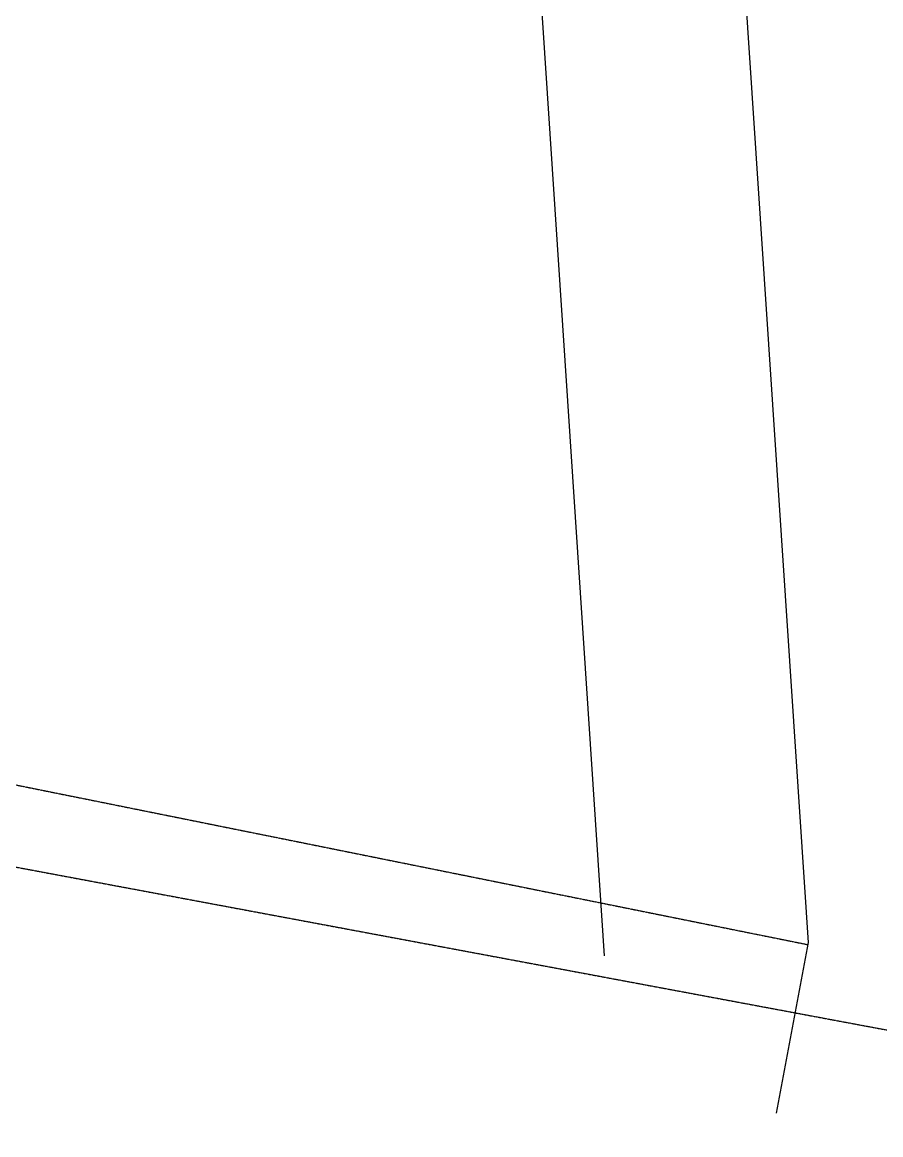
# Model space of a CAD drawing. Header units: inches. Extents: x -18604 to 2753, y -9056 to 3482.
# Drawn here: x -7506 to -4983, y -5822 to -2554 of the extents above; entities that cross this region are included whole.
import ezdxf

# ---------------------------------------------------------------- set-up
doc = ezdxf.new("R2010")
doc.units = ezdxf.units.IN
doc.linetypes.add('DASHED2', pattern=[0.375, 0.25, -0.125])
for name, color, linetype in [('ciclovia2', 241, 'DASHED2'), ('Edificações', 31, 'Continuous'), ('Vias', 252, 'Continuous')]:
    doc.layers.add(name, color=color, linetype=linetype)

msp = doc.modelspace()

# ---------------------------------------------------------------- linework, layer by layer
at = {"layer": 'ciclovia2', "ltscale": 6, "elevation": 63.4}
for points in [[(-18178, -2736), (-13263.6, -3671.6), (-8408.2, -4615.7), (-5197.9, -5262.9)], [(-17316.5, -3154.1), (-13310.8, -3917.1), (-8455.1, -4861.2), (-5660.5, -5383.7), (-3318.8, -5821.5)]]:
    msp.add_lwpolyline(points, dxfattribs=at)
at = {"layer": 'Edificações'}
for p, q in [((-5556.7, 171.4, -142.7), (-5196.7, -5256.6, -41.7)), ((-6155.4, 131.7, -142.7), (-5795.4, -5296.3, -41.7))]:
    msp.add_line(p, q, dxfattribs=at)
at = {"layer": 'Vias'}
msp.add_line((-5196.7, -5256.6, -41.7), (-5290.5, -5758.1, 63.4), dxfattribs=at)

doc.saveas('drawing.dxf')
